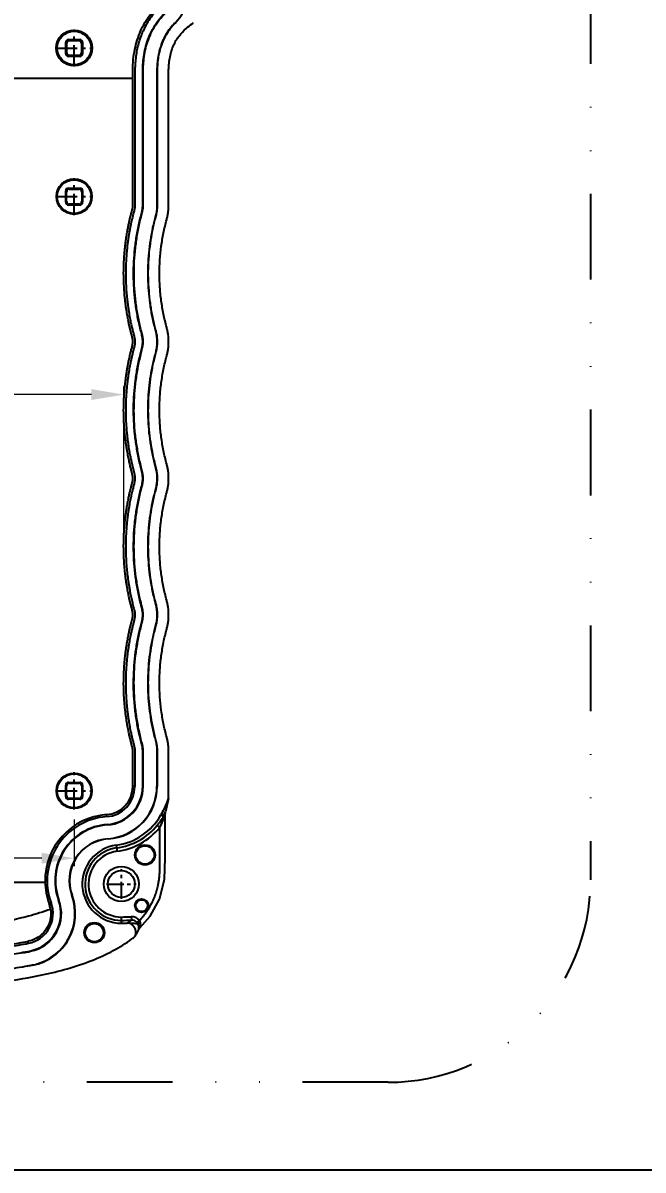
# Model space of a CAD drawing. Header units: millimetres. Extents: x 186 to 1161, y 123 to 802.
# Drawn here: x 576.4 to 668.3, y 122.8 to 292.7 of the extents above; entities that cross this region are included whole.
import ezdxf

# ---------------------------------------------------------------- set-up
doc = ezdxf.new("R2010")
doc.units = ezdxf.units.MM
doc.linetypes.add('CENTER', pattern=[50.8, 31.75, -6.35, 6.35, -6.35])
doc.linetypes.add('DIVIDE', pattern=[31.75, 12.7, -6.35, 0, -6.35, 0, -6.35])
doc.layers.add('dim', color=3, linetype='Continuous', lineweight=9)
doc.styles.add('FFS', font='')
doc.styles.get('FFS').set_extended_font_data('FangSong_GB2312')
doc.dimstyles.new('YanXiu', dxfattribs={"dimtxt": 2.5, "dimasz": 2.2, "dimexe": 0.66, "dimexo": 0.66, "dimgap": 0.66, "dimtad": 0, "dimzin": 1, "dimdsep": 46, "dimtxsty": 'FFS', "dimcen": 0, "dimclrd": 256, "dimclre": 131, "dimclrt": 42, "dimazin": 0, "dimtfac": 1, "dimtofl": 0, "dimtmove": 0, "dimatfit": 3, "dimfxl": 1, "dimlwd": 5, "dimlwe": 5, "dimarcsym": 0})

# ---------------------------------------------------------------- blocks, each defined once
blk = doc.blocks.new('*D101')
at = {"layer": 'Defpoints', "color": 0}
for p in [(502.26, 302.23), (591.76, 302.23), (591.76, 296.1)]:
    blk.add_point(p, dxfattribs=at)
at = {"layer": 'dim', "color": 131, "lineweight": 5}
for p, q in [((502.26, 301.03), (502.26, 294.9)), ((591.76, 301.03), (591.76, 294.9))]:
    blk.add_line(p, q, dxfattribs=at)
at = {"layer": 'dim', "lineweight": 5}
for p, q in [((507.06, 296.1), (536.03, 296.1)), ((586.96, 296.1), (557.99, 296.1))]:
    blk.add_line(p, q, dxfattribs=at)
at = {"layer": 'dim'}
for points in [[(507.06, 296.9), (507.06, 295.3), (502.26, 296.1)], [(586.96, 296.9), (586.96, 295.3), (591.76, 296.1)]]:
    blk.add_solid(points, dxfattribs=at)
at = {"layer": 'dim', "color": 42, "insert": (547.01, 296.1), "char_height": 6, "attachment_point": 5, "style": 'FFS'}
blk.add_mtext('89.50', dxfattribs=at)
blk = doc.blocks.new('*D102')
at = {"layer": 'Defpoints', "color": 0}
for p in [(510.01, 175.97), (584.01, 175.97), (584.01, 169.02)]:
    blk.add_point(p, dxfattribs=at)
at = {"layer": 'dim', "color": 131, "lineweight": 5}
for p, q in [((510.01, 174.77), (510.01, 167.82)), ((584.01, 174.77), (584.01, 167.82))]:
    blk.add_line(p, q, dxfattribs=at)
at = {"layer": 'dim', "lineweight": 5}
for p, q in [((514.81, 169.02), (536.03, 169.02)), ((579.21, 169.02), (557.99, 169.02))]:
    blk.add_line(p, q, dxfattribs=at)
at = {"layer": 'dim'}
for points in [[(514.81, 169.82), (514.81, 168.22), (510.01, 169.02)], [(579.21, 169.82), (579.21, 168.22), (584.01, 169.02)]]:
    blk.add_solid(points, dxfattribs=at)
at = {"layer": 'dim', "color": 42, "insert": (547.01, 169.02), "char_height": 6, "attachment_point": 5, "style": 'FFS'}
blk.add_mtext('74.00', dxfattribs=at)
blk = doc.blocks.new('*D166')
at = {"layer": 'Defpoints', "color": 0}
for p in [(591.36, 237.67), (502.66, 214.43), (591.36, 214.25)]:
    blk.add_point(p, dxfattribs=at)
at = {"layer": 'dim', "color": 131, "lineweight": 5}
for p, q in [((502.66, 215.63), (502.66, 238.87)), ((591.36, 215.45), (591.36, 238.87))]:
    blk.add_line(p, q, dxfattribs=at)
at = {"layer": 'dim', "lineweight": 5}
for p, q in [((507.46, 237.67), (536.03, 237.67)), ((586.56, 237.67), (557.99, 237.67))]:
    blk.add_line(p, q, dxfattribs=at)
at = {"layer": 'dim'}
for points in [[(507.46, 238.47), (507.46, 236.87), (502.66, 237.67)], [(586.56, 238.47), (586.56, 236.87), (591.36, 237.67)]]:
    blk.add_solid(points, dxfattribs=at)
at = {"layer": 'dim', "color": 42, "insert": (547.01, 237.67), "char_height": 6, "attachment_point": 5, "style": 'FFS'}
blk.add_mtext('88.70', dxfattribs=at)

msp = doc.modelspace()

# ---------------------------------------------------------------- linework, layer by layer
at = {"color": 7, "linetype": 'Continuous'}
for p, q in [((598.95, 292.704), (598.98, 292.691)), ((601.49, 292.554), (601.659, 292.752)), ((582.759, 288.142), (582.759, 289.842)), ((582.916, 289.685), (582.759, 289.842)), ((582.916, 288.299), (582.916, 289.685)), ((583.158, 290.242), (584.859, 290.242)), ((583.316, 290.085), (583.158, 290.242)), ((583.316, 290.085), (584.702, 290.085)), ((584.702, 290.085), (584.859, 290.242)), ((585.102, 289.685), (585.259, 289.842)), ((585.102, 289.685), (585.102, 288.299)), ((585.259, 289.842), (585.259, 288.142)), ((582.916, 288.299), (582.759, 288.142)), ((583.316, 287.899), (583.158, 287.742)), ((584.859, 287.742), (583.158, 287.742)), ((584.702, 287.899), (583.316, 287.899)), ((584.702, 287.899), (584.859, 287.742)), ((585.102, 288.299), (585.259, 288.142)), ((592.702, 284.492), (501.316, 284.492)), ((582.89, 267.711), (582.759, 267.842)), ((582.759, 266.142), (582.759, 267.842)), ((582.89, 266.273), (582.89, 267.711)), ((583.158, 268.242), (584.859, 268.242)), ((583.289, 268.111), (583.158, 268.242)), ((583.289, 268.111), (584.728, 268.111)), ((584.728, 268.111), (584.859, 268.242)), ((585.128, 267.711), (585.259, 267.842)), ((585.128, 267.711), (585.128, 266.273)), ((585.259, 267.842), (585.259, 266.142)), ((582.89, 266.273), (582.759, 266.142)), ((583.289, 265.873), (583.158, 265.742)), ((584.859, 265.742), (583.158, 265.742)), ((584.728, 265.873), (583.289, 265.873)), ((584.728, 265.873), (584.859, 265.742)), ((585.128, 266.273), (585.259, 266.142)), ((583.158, 180.242), (584.859, 180.242)), ((583.289, 180.111), (583.158, 180.242)), ((583.289, 180.111), (584.728, 180.111)), ((584.728, 180.111), (584.859, 180.242)), ((582.89, 179.711), (582.759, 179.842)), ((582.759, 178.142), (582.759, 179.842)), ((582.89, 178.273), (582.89, 179.711)), ((585.128, 179.711), (585.259, 179.842)), ((585.128, 179.711), (585.128, 178.273)), ((585.259, 179.842), (585.259, 178.142)), ((593.008, 179.654), (592.702, 179.654)), ((594.173, 179.686), (594.234, 179.63)), ((596.277, 179.682), (596.308, 179.654)), ((582.89, 178.273), (582.759, 178.142)), ((583.289, 177.873), (583.158, 177.742)), ((584.859, 177.742), (583.158, 177.742)), ((584.728, 177.873), (583.289, 177.873)), ((584.728, 177.873), (584.859, 177.742)), ((585.128, 178.273), (585.259, 178.142)), ((598.008, 177.835), (597.535, 175.894)), ((588.83, 175.168), (588.808, 175.472)), ((597.249, 175.206), (596.871, 175.421)), ((596.947, 175.546), (596.947, 175.554)), ((597.503, 175.743), (597.535, 175.894)), ((597.51, 175.789), (597.503, 175.742)), ((597.505, 169.048), (597.505, 175.735)), ((597.505, 175.717), (597.505, 175.735)), ((588.894, 174.004), (588.932, 173.946)), ((596.705, 173.569), (596.319, 173.886)), ((589.051, 171.906), (589.065, 171.876)), ((590.238, 170.941), (590.36, 170.033)), ((511.344, 165.492), (579.705, 165.492)), ((583.659, 163.546), (583.694, 163.542)), ((580.599, 162.396), (580.296, 162.284)), ((581.755, 162.805), (581.683, 162.823)), ((591.009, 159.392), (591.009, 160.307)), ((592.461, 160.351), (592.491, 159.852)), ((593.702, 159.816), (593.32, 159.497)), ((577.25, 156.422), (577.191, 156.722)), ((593.017, 157.427), (593.009, 157.41)), ((577.843, 153.206), (577.888, 153.184))]:
    msp.add_line(p, q, dxfattribs=at)
at = {"color": 1, "linetype": 'CENTER', "ltscale": 0.1}
for p, q in [((584.009, 286.242), (584.009, 291.742)), ((581.259, 288.992), (586.759, 288.992)), ((584.009, 264.242), (584.009, 269.742)), ((581.259, 266.992), (586.759, 266.992)), ((584.009, 176.242), (584.009, 181.742)), ((581.259, 178.992), (586.759, 178.992))]:
    msp.add_line(p, q, dxfattribs=at)
at = {"color": 1, "linetype": 'CENTER', "ltscale": 0.08}
for p, q in [((591.009, 162.992), (591.009, 167.392)), ((588.809, 165.192), (593.209, 165.192))]:
    msp.add_line(p, q, dxfattribs=at)
at = {"color": 2, "linetype": 'DIVIDE'}
msp.add_lwpolyline([(630.555, 135.836), (229.475, 135.836, -0.4142136), (199.475, 165.836), (199.475, 395.189, -0.4142136), (229.475, 425.189), (630.555, 425.189, -0.4142136), (660.555, 395.189), (660.555, 165.836, -0.4142136)], format="xyb", close=True, dxfattribs=at)
at = {"color": 7, "linetype": 'Continuous'}
for points in [[(597.505, 175.735), (597.506, 175.748), (597.506, 175.763)], [(593.751, 158.728), (595.255, 160.432), (596.662, 162.944), (597.408, 165.862), (597.505, 169.048)]]:
    msp.add_lwpolyline(points, dxfattribs=at)
for centre, radius in [((584.009, 288.992), 2.657), ((584.009, 288.992), 2.5), ((584.009, 266.992), 2.631), ((584.009, 266.992), 2.5), ((584.009, 178.992), 2.631), ((584.009, 178.992), 2.5), ((594.509, 169.492), 1.5), ((594.509, 169.492), 1.369), ((591.009, 165.192), 2.6), ((591.009, 165.192), 2), ((594.009, 161.992), 1), ((594.009, 161.992), 0.869), ((587.009, 157.992), 1.5), ((587.009, 157.992), 1.352)]:
    msp.add_circle(centre, radius, dxfattribs=at)
for centre, radius, start, end in [((594.171, 297.499), 6.8, 315.01086, 26.46577), ((588.508, 179.656), 4.195, 274.10736, 359.97523), ((588.509, 179.655), 4.499, 274.09259, 359.98996), ((588.474, 179.688), 5.699, 274.22661, 359.98725), ((588.535, 179.631), 5.699, 273.994, 359.99028), ((588.478, 179.684), 7.8, 274.21412, 359.98546), ((588.508, 179.656), 7.8, 274.09802, 359.98655), ((583.436, 183.203), 15.53, 330.45928, 339.77915), ((583.582, 183.157), 15.377, 332.49503, 339.75121), ((589.509, 165.692), 9.805, 94.09646, 181.16873), ((589.509, 165.692), 9.5, 94.09646, 200.29815), ((589.042, 179.861), 9, 277.63556, 330.43928), ((587.67, 180.957), 11.173, 323.46917, 328.31456), ((607.309, 169.501), 12, 149.70433, 150.43928), ((583.616, 183.139), 15.338, 330.36045, 332.49488), ((586.348, 181.784), 12.732, 328.27057, 328.89263), ((603.615, 171.392), 7.421, 147.101, 149.07174), ((602.295, 172.241), 5.851, 146.46547, 147.05955), ((601.748, 172.602), 5.196, 146.06991, 146.46027), ((601.477, 173.558), 4.395, 156.55069, 157.41748), ((593.341, 176.673), 4.268, 343.52556, 344.059), ((594.345, 176.389), 3.225, 344.01309, 345.84189), ((589.509, 165.692), 8.335, 94.22946, 200.13044), ((589.509, 165.692), 8.274, 93.99689, 200.4237), ((589.042, 179.861), 9.416, 277.63556, 320.61323), ((589.042, 179.861), 9.915, 277.63556, 320.61323), ((587.929, 180.776), 10.856, 320.60918, 323.42171), ((585.222, 179.353), 12.857, 333.26754, 338.06277), ((583.019, 180.244), 15.234, 338.04724, 339.70205), ((589.509, 165.692), 6.231, 94.21486, 200.14896), ((589.509, 165.692), 6.2, 94.09877, 200.29536), ((591.009, 165.192), 5.8, 97.63556, 270), ((591.009, 165.192), 5.384, 97.63556, 270), ((591.009, 165.192), 4.885, 97.63556, 270), ((589.509, 165.692), 9.823, 181.16665, 200.29815), ((576.337, 160.859), 7.8, 281.12931, 20.15026), ((576.378, 160.836), 7.8, 281.16334, 20.29667), ((576.38, 160.835), 4.499, 281.16022, 20.30514), ((576.332, 160.862), 5.699, 281.12298, 20.13573), ((576.415, 160.816), 5.699, 281.19119, 20.42903), ((591.009, 184.392), 24.085, 270, 273.45646), ((591.009, 184.392), 24.584, 270, 273.45637), ((592.552, 158.854), 1.5, 39.90441, 93.48477), ((592.554, 158.856), 0.999, 39.93586, 93.61805), ((591.009, 184.392), 25, 270, 271.961), ((591.899, 158.405), 1.002, 67.53701, 91.97199), ((592.447, 158.767), 1.138, 23.90313, 39.90144), ((592.105, 158.625), 1.508, 17.49837, 23.58954), ((563.192, 228.085), 72.723, 278.7598, 281.09874), ((563.273, 227.58), 72.518, 278.757, 281.11256), ((564.19, 222.628), 68.708, 280.25141, 281.18767), ((590.871, 181.832), 29.768, 243.16166, 243.35306), ((563.98, 223.748), 71.891, 279.9624, 281.11782)]:
    msp.add_arc(centre, radius, start, end, dxfattribs=at)
for centre, major_axis, start_param, end_param in [((583.159, 289.842), (-0.283, 0.283), -0.7850555, 0.7850555), ((583.316, 289.685), (-0.283, 0.283), -0.7850555, 0.7850555), ((584.701, 289.685), (0.283, 0.283), -0.7850555, 0.7850555), ((584.858, 289.842), (0.283, 0.283), -0.7850555, 0.7850555), ((583.159, 288.142), (0.283, 0.283), -3.9266482, -2.3565371), ((583.316, 288.299), (-0.283, -0.283), -0.7850555, 0.7850555), ((584.701, 288.299), (0.283, -0.283), -0.7850555, 0.7850555), ((584.858, 288.142), (-0.283, 0.283), -3.9266482, -2.3565371), ((583.159, 267.842), (-0.283, 0.283), -0.7850555, 0.7850555), ((583.29, 267.711), (0.283, -0.283), 2.3565371, 3.9266482), ((584.728, 267.711), (-0.283, -0.283), 2.3565371, 3.9266482), ((584.858, 267.842), (0.283, 0.283), -0.7850555, 0.7850555), ((583.159, 266.142), (0.283, 0.283), -3.9266482, -2.3565371), ((583.29, 266.273), (0.283, 0.283), 2.3565371, 3.9266482), ((584.728, 266.273), (-0.283, 0.283), 2.3565371, 3.9266482), ((584.858, 266.142), (-0.283, 0.283), -3.9266482, -2.3565371), ((583.159, 179.842), (-0.283, 0.283), -0.7850555, 0.7850555), ((583.29, 179.711), (0.283, -0.283), 2.3565371, 3.9266482), ((584.728, 179.711), (-0.283, -0.283), 2.3565371, 3.9266482), ((584.858, 179.842), (0.283, 0.283), -0.7850555, 0.7850555), ((583.159, 178.142), (0.283, 0.283), -3.9266482, -2.3565371), ((583.29, 178.273), (0.283, 0.283), 2.3565371, 3.9266482), ((584.728, 178.273), (-0.283, 0.283), 2.3565371, 3.9266482), ((584.858, 178.142), (-0.283, 0.283), -3.9266482, -2.3565371)]:
    msp.add_ellipse(centre, major_axis=major_axis, ratio=0.999315, start_param=start_param, end_param=end_param, dxfattribs=at)
for points, start_tangent, end_tangent in [([(596.647, 295.025), (595.757, 294.03), (595.074, 293.082), (594.541, 292.175), (594.113, 291.276), (593.761, 290.358), (593.479, 289.413), (593.268, 288.455), (593.126, 287.497), (593.041, 286.528), (593.006, 285.516), (593.007, 284.464), (593.008, 283.345), (593.008, 282.142), (593.008, 280.889), (593.008, 279.62), (593.008, 278.366), (593.008, 277.146), (593.008, 275.987), (593.008, 274.906), (593.008, 273.921), (593.008, 273.047), (593.008, 272.276), (593.008, 271.586), (593.008, 270.955), (593.008, 270.372), (593.008, 269.836), (593.008, 269.345), (593.008, 268.897), (593.008, 268.49), (593.008, 268.126), (593.008, 267.801), (593.007, 267.502), (593.008, 267.214), (593.008, 266.925), (593.009, 266.635), (593.011, 266.352), (593.011, 266.078), (593.008, 265.808), (593.003, 265.539), (592.995, 265.357), (592.974, 265.23), (592.922, 265.007), (592.848, 264.717), (592.767, 264.404), (592.683, 264.074), (592.6, 263.731), (592.515, 263.366), (592.426, 262.959), (592.332, 262.503), (592.235, 261.991), (592.135, 261.418), (592.034, 260.781), (591.936, 260.072), (591.844, 259.279), (591.762, 258.388), (591.698, 257.407), (591.661, 256.389), (591.653, 255.404), (591.669, 254.492), (591.705, 253.659), (591.755, 252.907), (591.813, 252.231), (591.877, 251.616), (591.946, 251.048), (592.021, 250.512), (592.099, 250.001), (592.18, 249.513), (592.263, 249.053), (592.345, 248.628), (592.423, 248.251), (592.497, 247.915), (592.569, 247.607), (592.64, 247.313), (592.712, 247.023), (592.784, 246.737), (592.858, 246.451), (592.925, 246.187), (592.967, 245.989), (592.994, 245.777), (593.008, 245.538), (593.002, 245.311), (592.981, 245.094), (592.955, 244.931), (592.914, 244.751), (592.855, 244.521), (592.793, 244.283), (592.73, 244.037), (592.666, 243.787), (592.604, 243.532), (592.541, 243.267), (592.477, 242.983), (592.41, 242.67), (592.338, 242.316), (592.261, 241.916), (592.181, 241.472), (592.099, 240.982), (592.016, 240.442), (591.934, 239.836), (591.853, 239.152), (591.779, 238.374), (591.716, 237.502), (591.672, 236.562), (591.653, 235.584), (591.661, 234.607), (591.693, 233.681), (591.743, 232.852), (591.802, 232.127), (591.868, 231.482), (591.938, 230.894), (592.012, 230.353), (592.087, 229.858), (592.162, 229.407), (592.234, 228.997), (592.303, 228.624), (592.371, 228.282), (592.436, 227.97), (592.5, 227.684), (592.56, 227.422), (592.617, 227.186), (592.67, 226.973), (592.718, 226.781), (592.762, 226.609), (592.802, 226.452), (592.84, 226.307), (592.875, 226.169), (592.908, 226.036), (592.938, 225.918), (592.956, 225.835), (592.969, 225.754), (592.984, 225.652), (592.996, 225.546), (593.004, 225.435), (593.008, 225.312), (593.007, 225.176), (592.997, 225.021), (592.977, 224.848), (592.952, 224.7), (592.899, 224.476), (592.82, 224.169), (592.731, 223.827), (592.643, 223.475), (592.558, 223.121), (592.477, 222.767), (592.399, 222.403), (592.32, 222.01), (592.236, 221.567), (592.148, 221.063), (592.057, 220.501), (591.968, 219.88), (591.881, 219.184), (591.799, 218.389), (591.728, 217.485), (591.677, 216.507), (591.654, 215.511), (591.658, 214.541), (591.685, 213.641), (591.729, 212.833), (591.785, 212.105), (591.85, 211.432), (591.924, 210.787), (592.008, 210.164), (592.099, 209.565), (592.194, 209.004), (592.286, 208.499), (592.374, 208.053), (592.459, 207.65), (592.545, 207.267), (592.635, 206.891), (592.728, 206.521), (592.822, 206.158), (592.909, 205.817), (592.966, 205.559), (592.996, 205.318), (593.009, 205.061), (592.999, 204.829), (592.974, 204.613), (592.945, 204.451), (592.898, 204.256), (592.836, 204.015), (592.773, 203.772), (592.708, 203.521), (592.645, 203.268), (592.583, 203.013), (592.521, 202.745), (592.456, 202.452), (592.386, 202.123), (592.311, 201.748), (592.232, 201.327), (592.151, 200.863), (592.067, 200.348), (591.982, 199.767), (591.897, 199.109), (591.817, 198.362), (591.746, 197.527), (591.691, 196.609), (591.658, 195.623), (591.654, 194.614), (591.676, 193.654), (591.718, 192.789), (591.773, 192.02), (591.838, 191.325), (591.91, 190.682), (591.989, 190.081), (592.072, 189.518), (592.158, 188.994), (592.243, 188.516), (592.325, 188.086), (592.402, 187.701), (592.476, 187.357), (592.546, 187.047), (592.613, 186.764), (592.678, 186.5), (592.742, 186.248), (592.806, 186.001), (592.87, 185.754), (592.927, 185.528), (592.963, 185.367), (592.985, 185.209), (593.001, 185.049), (593.007, 184.855), (593.01, 184.585), (593.01, 184.296), (593.009, 183.997), (593.008, 183.697), (593.008, 183.393), (593.008, 183.074), (593.008, 182.728), (593.008, 182.344), (593.008, 181.915), (593.008, 181.437), (593.008, 180.903), (593.008, 180.311), (593.008, 179.654)], (-0.7068733, -0.7073402), (-0.0002427, -1)), ([(592.684, 284.492), (592.698, 286.14), (592.823, 287.679), (593.078, 289.133), (593.472, 290.511), (594.003, 291.819), (594.673, 293.053), (595.479, 294.199), (596.418, 295.254)], (-0.0048717, 0.9999881), (0.7068733, 0.7073402)), ([(594.173, 179.686), (594.173, 181.424), (594.173, 183.202), (594.174, 184.096), (594.172, 184.885), (594.162, 185.151), (594.14, 185.365), (594.123, 185.488), (594.106, 185.589), (594.056, 185.815), (593.847, 186.632), (593.613, 187.61), (593.242, 189.577), (592.986, 191.554), (592.846, 193.545), (592.822, 195.538), (592.915, 197.533), (593.123, 199.518), (593.271, 200.501), (593.446, 201.479), (593.652, 202.465), (593.89, 203.44), (594.08, 204.185), (594.118, 204.381), (594.149, 204.615), (594.174, 205.08), (594.145, 205.539), (594.113, 205.763), (594.068, 205.984), (593.986, 206.31), (593.871, 206.751), (593.635, 207.73), (593.431, 208.714), (593.259, 209.694), (593.113, 210.678), (592.909, 212.666), (592.821, 214.658), (592.849, 216.65), (592.994, 218.642), (593.255, 220.618), (593.63, 222.583), (593.866, 223.561), (593.981, 224.005), (594.066, 224.342), (594.112, 224.562), (594.143, 224.782), (594.165, 225.019), (594.174, 225.249), (594.169, 225.475), (594.15, 225.707), (594.119, 225.941), (594.082, 226.14), (594.004, 226.457), (593.895, 226.88), (593.658, 227.843), (593.275, 229.812), (593.007, 231.784), (592.855, 233.776), (592.819, 235.77), (592.9, 237.764), (593.097, 239.753), (593.239, 240.734), (593.408, 241.713), (593.608, 242.703), (593.843, 243.689), (594.052, 244.499), (594.137, 244.948), (594.161, 245.188), (594.173, 245.42), (594.155, 245.876), (594.126, 246.114), (594.091, 246.314), (594.024, 246.593), (593.917, 247.01), (593.682, 247.96), (593.469, 248.949), (593.291, 249.929), (593.14, 250.912), (592.924, 252.897), (592.824, 254.889), (592.841, 256.882), (592.974, 258.873), (593.224, 260.854), (593.391, 261.833), (593.585, 262.81), (593.817, 263.804), (594.031, 264.643), (594.103, 264.938), (594.142, 265.141), (594.16, 265.325), (594.17, 265.581), (594.176, 266.351), (594.173, 267.234), (594.173, 269.02), (594.173, 270.787), (594.173, 272.559), (594.173, 274.33), (594.173, 276.102), (594.173, 277.873), (594.173, 279.64), (594.173, 281.423), (594.173, 283.191), (594.17, 284.953), (594.18, 285.961), (594.256, 287.108), (594.431, 288.337), (594.735, 289.58), (595.802, 292.044), (597.459, 294.19)], (0.0002722, 1), (0.7056883, 0.7085224)), ([(594.234, 179.63), (594.234, 179.654), (594.234, 181.424), (594.234, 183.202), (594.235, 184.096), (594.233, 184.886), (594.223, 185.155), (594.2, 185.373), (594.183, 185.496), (594.166, 185.6), (594.116, 185.83), (593.906, 186.647), (593.673, 187.624), (593.303, 189.587), (593.047, 191.56), (592.907, 193.548), (592.883, 195.537), (592.975, 197.528), (593.184, 199.509), (593.332, 200.491), (593.506, 201.468), (593.712, 202.451), (593.949, 203.424), (594.139, 204.171), (594.178, 204.372), (594.21, 204.608), (594.235, 205.08), (594.206, 205.546), (594.174, 205.773), (594.127, 205.998), (594.045, 206.326), (593.931, 206.766), (593.694, 207.743), (593.491, 208.726), (593.319, 209.704), (593.174, 210.686), (592.97, 212.67), (592.882, 214.659), (592.91, 216.648), (593.055, 218.635), (593.315, 220.608), (593.689, 222.57), (593.925, 223.546), (594.04, 223.989), (594.125, 224.328), (594.172, 224.552), (594.204, 224.775), (594.226, 225.015), (594.235, 225.248), (594.23, 225.478), (594.211, 225.714), (594.18, 225.95), (594.142, 226.153), (594.063, 226.472), (593.955, 226.895), (593.718, 227.857), (593.335, 229.822), (593.067, 231.79), (592.916, 233.779), (592.88, 235.769), (592.961, 237.76), (593.158, 239.745), (593.299, 240.725), (593.469, 241.702), (593.668, 242.69), (593.903, 243.674), (594.111, 244.485), (594.198, 244.941), (594.222, 245.183), (594.234, 245.419), (594.216, 245.882), (594.187, 246.123), (594.151, 246.327), (594.083, 246.608), (593.976, 247.025), (593.742, 247.974), (593.529, 248.961), (593.352, 249.939), (593.201, 250.92), (592.985, 252.902), (592.886, 254.89), (592.902, 256.88), (593.035, 258.868), (593.284, 260.845), (593.451, 261.822), (593.645, 262.797), (593.876, 263.789), (594.091, 264.627), (594.163, 264.924), (594.202, 265.131), (594.221, 265.321), (594.231, 265.58), (594.237, 266.351), (594.234, 267.234), (594.235, 269.02), (594.234, 270.787), (594.234, 272.559), (594.234, 274.33), (594.234, 276.102), (594.234, 277.873), (594.234, 279.64), (594.234, 281.423), (594.234, 283.191), (594.231, 284.953), (594.242, 285.959), (594.316, 287.102), (594.491, 288.326), (594.793, 289.562), (595.855, 292.013), (597.523, 294.168)], (0.00022, 1), (0.7077605, 0.7064524)), ([(598.95, 292.704), (597.615, 290.976), (596.749, 288.97), (596.498, 287.941), (596.349, 286.897), (596.284, 285.887), (596.274, 284.953), (596.278, 283.187), (596.277, 281.416), (596.277, 279.639), (596.277, 277.87), (596.277, 274.327), (596.277, 272.557), (596.277, 270.785), (596.278, 269.016), (596.277, 267.236), (596.28, 266.354), (596.273, 265.522), (596.22, 264.836), (596.075, 264.133), (595.857, 263.287), (595.642, 262.365), (595.302, 260.528), (595.068, 258.67), (594.944, 256.802), (595.022, 253.061), (595.225, 251.199), (595.367, 250.274), (595.534, 249.356), (595.732, 248.438), (595.956, 247.532), (596.064, 247.11), (596.15, 246.748), (596.209, 246.418), (596.25, 246.07), (596.276, 245.379), (596.225, 244.681), (596.098, 244.007), (595.882, 243.164), (595.662, 242.246), (595.477, 241.326), (595.184, 239.479), (594.999, 237.616), (594.924, 235.745), (594.957, 233.873), (595.099, 232.007), (595.352, 230.151), (595.709, 228.315), (595.934, 227.403), (596.135, 226.6), (596.198, 226.27), (596.243, 225.925), (596.277, 225.234), (596.234, 224.536), (596.184, 224.196), (596.114, 223.862), (595.904, 223.037), (595.683, 222.123), (595.332, 220.282), (595.087, 218.427), (594.952, 216.559), (594.925, 214.688), (595.008, 212.818), (595.199, 210.955), (595.499, 209.109), (595.688, 208.191), (595.91, 207.275), (596.023, 206.839), (596.117, 206.459), (596.187, 206.123), (596.236, 205.78), (596.242, 204.392), (596.196, 204.047), (596.132, 203.719), (595.928, 202.913), (595.704, 201.998), (595.512, 201.08), (595.209, 199.235), (595.013, 197.373), (594.948, 193.631), (595.08, 191.764), (595.321, 189.908), (595.668, 188.065), (595.886, 187.152), (596.102, 186.31), (596.175, 185.971), (596.227, 185.632), (596.276, 184.928), (596.279, 184.089), (596.277, 183.201), (596.278, 181.425), (596.277, 179.682)], (-0.7059563, -0.7082554), (-0.0002667, -1)), ([(598.98, 292.691), (597.641, 290.96), (596.778, 288.962), (596.528, 287.935), (596.38, 286.894), (596.314, 285.886), (596.305, 284.953), (596.308, 283.186), (596.308, 281.416), (596.308, 279.639), (596.308, 277.87), (596.308, 274.327), (596.308, 272.557), (596.308, 270.785), (596.308, 269.016), (596.308, 267.236), (596.31, 266.354), (596.304, 265.521), (596.25, 264.832), (596.105, 264.126), (595.887, 263.28), (595.672, 262.358), (595.333, 260.523), (595.099, 258.667), (594.974, 256.8), (595.053, 253.063), (595.255, 251.203), (595.398, 250.279), (595.564, 249.362), (595.762, 248.445), (595.985, 247.54), (596.094, 247.118), (596.18, 246.755), (596.239, 246.423), (596.281, 246.073), (596.307, 245.378), (596.255, 244.677), (596.128, 244), (595.912, 243.156), (595.692, 242.24), (595.507, 241.321), (595.214, 239.476), (595.03, 237.614), (594.954, 235.744), (594.987, 233.875), (595.129, 232.01), (595.382, 230.156), (595.739, 228.322), (595.963, 227.41), (596.165, 226.607), (596.228, 226.275), (596.274, 225.928), (596.308, 225.234), (596.264, 224.532), (596.214, 224.191), (596.144, 223.855), (595.933, 223.029), (595.713, 222.116), (595.363, 220.277), (595.118, 218.424), (594.982, 216.558), (594.956, 214.689), (595.038, 212.821), (595.229, 210.959), (595.529, 209.114), (595.718, 208.197), (595.939, 207.282), (596.052, 206.846), (596.147, 206.466), (596.217, 206.129), (596.266, 205.784), (596.272, 204.388), (596.226, 204.042), (596.162, 203.712), (595.957, 202.905), (595.734, 201.991), (595.542, 201.074), (595.239, 199.231), (595.043, 197.371), (594.979, 193.633), (595.11, 191.767), (595.351, 189.913), (595.698, 188.072), (595.915, 187.16), (596.131, 186.317), (596.205, 185.976), (596.258, 185.636), (596.307, 184.929), (596.309, 184.089), (596.308, 183.2), (596.308, 181.425), (596.308, 179.654)], (-0.7069685, -0.7072451), (-0.0002478, -1)), ([(598.008, 177.835), (598.009, 180.505), (598.009, 182.673), (598.009, 183.758), (598.009, 184.842), (597.991, 185.375), (597.938, 185.906), (597.849, 186.432), (597.726, 186.951), (597.475, 187.931), (597.258, 188.919), (596.922, 190.914), (596.653, 194.951), (596.72, 196.973), (596.922, 198.986), (597.258, 200.982), (597.475, 201.97), (597.726, 202.95), (597.849, 203.469), (597.938, 203.996), (598.009, 205.059), (597.938, 206.122), (597.849, 206.649), (597.726, 207.167), (597.475, 208.147), (597.258, 209.136), (596.922, 211.131), (596.72, 213.145), (596.653, 215.167), (596.72, 217.189), (596.922, 219.203), (597.258, 221.198), (597.475, 222.187), (597.726, 223.167), (597.849, 223.686), (597.938, 224.212), (598.009, 225.275), (597.938, 226.338), (597.849, 226.865), (597.726, 227.384), (597.475, 228.364), (597.258, 229.352), (596.922, 231.348), (596.72, 233.361), (596.653, 235.384), (596.72, 237.406), (596.922, 239.42), (597.258, 241.415), (597.475, 242.403), (597.726, 243.384), (597.849, 243.902), (597.938, 244.429), (598.009, 245.492), (597.938, 246.555), (597.849, 247.082), (597.726, 247.6), (597.475, 248.581), (597.258, 249.569), (596.922, 251.564), (596.72, 253.578), (596.653, 255.6), (596.922, 259.636), (597.258, 261.632), (597.475, 262.62), (597.726, 263.6), (597.849, 264.119), (597.938, 264.645), (597.991, 265.176), (598.009, 265.709), (598.009, 266.945), (598.009, 268.182), (598.009, 270.654), (598.009, 273.127), (598.009, 275.6), (598.009, 278.073), (598.009, 280.546), (598.009, 283.019), (598.009, 284.256), (598.009, 285.492), (598.047, 286.481), (598.172, 287.467), (598.731, 289.361), (599.556, 290.77), (600.62, 291.898), (601.49, 292.554)], (-0.0001321, 1), (0.8332018, 0.552969)), ([(592.702, 179.654), (592.702, 180.287), (592.703, 180.852), (592.703, 181.354), (592.703, 181.801), (592.703, 182.198), (592.703, 182.549), (592.702, 182.864), (592.702, 183.15), (592.702, 183.419), (592.703, 183.68), (592.703, 183.928), (592.704, 184.16), (592.705, 184.379), (592.704, 184.592), (592.702, 184.809), (592.696, 185.026), (592.674, 185.237), (592.635, 185.439), (592.581, 185.652), (592.527, 185.86), (592.474, 186.067), (592.42, 186.275), (592.365, 186.491), (592.308, 186.724), (592.248, 186.98), (592.183, 187.266), (592.114, 187.585), (592.042, 187.94), (591.966, 188.334), (591.887, 188.769), (591.806, 189.25), (591.723, 189.781), (591.642, 190.371), (591.562, 191.033), (591.488, 191.777), (591.423, 192.608), (591.375, 193.523), (591.349, 194.499), (591.351, 195.49), (591.378, 196.453), (591.427, 197.349), (591.49, 198.153), (591.562, 198.867), (591.638, 199.503), (591.716, 200.071), (591.794, 200.58), (591.87, 201.035), (591.943, 201.444), (592.012, 201.812), (592.078, 202.143), (592.141, 202.442), (592.2, 202.712), (592.257, 202.959), (592.31, 203.182), (592.358, 203.378), (592.4, 203.547), (592.439, 203.701), (592.477, 203.846), (592.514, 203.991), (592.551, 204.134), (592.587, 204.272), (592.62, 204.405), (592.652, 204.539), (592.674, 204.668), (592.69, 204.802), (592.7, 204.933), (592.703, 205.064), (592.698, 205.206), (592.686, 205.36), (592.662, 205.527), (592.62, 205.714), (592.565, 205.931), (592.504, 206.167), (592.44, 206.414), (592.376, 206.667), (592.312, 206.926), (592.249, 207.194), (592.185, 207.476), (592.119, 207.78), (592.05, 208.115), (591.978, 208.487), (591.902, 208.903), (591.822, 209.365), (591.741, 209.878), (591.66, 210.447), (591.582, 211.073), (591.509, 211.761), (591.445, 212.524), (591.391, 213.39), (591.356, 214.367), (591.347, 215.39), (591.367, 216.37), (591.409, 217.274), (591.467, 218.099), (591.537, 218.848), (591.614, 219.528), (591.696, 220.147), (591.78, 220.706), (591.862, 221.204), (591.94, 221.641), (592.012, 222.028), (592.081, 222.373), (592.146, 222.682), (592.207, 222.959), (592.265, 223.21), (592.319, 223.437), (592.37, 223.642), (592.416, 223.827), (592.458, 223.991), (592.496, 224.136), (592.53, 224.268), (592.563, 224.394), (592.594, 224.517), (592.625, 224.641), (592.655, 224.77), (592.675, 224.892), (592.691, 225.032), (592.7, 225.163), (592.703, 225.297), (592.697, 225.444), (592.68, 225.616), (592.651, 225.798), (592.599, 226.013), (592.54, 226.247), (592.474, 226.503), (592.404, 226.779), (592.33, 227.073), (592.255, 227.387), (592.178, 227.723), (592.1, 228.083), (592.021, 228.473), (591.942, 228.892), (591.863, 229.341), (591.784, 229.823), (591.705, 230.34), (591.63, 230.898), (591.559, 231.495), (591.495, 232.133), (591.439, 232.819), (591.393, 233.557), (591.361, 234.353), (591.347, 235.211), (591.354, 236.128), (591.387, 237.084), (591.447, 238.053), (591.529, 238.982), (591.623, 239.814), (591.722, 240.542), (591.822, 241.185), (591.921, 241.757), (592.018, 242.273), (592.111, 242.734), (592.2, 243.146), (592.285, 243.515), (592.367, 243.849), (592.444, 244.153), (592.516, 244.431), (592.583, 244.69), (592.642, 244.929), (592.678, 245.135), (592.698, 245.339), (592.703, 245.505), (592.697, 245.658), (592.685, 245.803), (592.665, 245.942), (592.637, 246.078), (592.603, 246.214), (592.569, 246.348), (592.535, 246.481), (592.5, 246.617), (592.463, 246.76), (592.423, 246.918), (592.379, 247.095), (592.331, 247.291), (592.279, 247.506), (592.224, 247.74), (592.166, 247.994), (592.106, 248.274), (592.042, 248.585), (591.976, 248.927), (591.907, 249.301), (591.837, 249.712), (591.764, 250.164), (591.69, 250.662), (591.617, 251.213), (591.547, 251.827), (591.48, 252.514), (591.422, 253.281), (591.377, 254.128), (591.351, 255.045), (591.349, 256.01), (591.372, 256.956), (591.415, 257.818), (591.471, 258.583), (591.535, 259.261), (591.603, 259.868), (591.672, 260.41), (591.742, 260.893), (591.809, 261.323), (591.874, 261.706), (591.936, 262.052), (591.995, 262.369), (592.054, 262.668), (592.113, 262.955), (592.172, 263.23), (592.229, 263.487), (592.284, 263.722), (592.333, 263.929), (592.378, 264.11), (592.418, 264.271), (592.456, 264.42), (592.492, 264.561), (592.526, 264.692), (592.556, 264.81), (592.584, 264.918), (592.611, 265.023), (592.637, 265.127), (592.662, 265.235), (592.685, 265.34), (592.694, 265.448), (592.698, 265.555), (592.701, 265.662), (592.702, 265.774), (592.704, 265.885), (592.705, 265.999), (592.705, 266.119), (592.705, 266.251), (592.705, 266.397), (592.704, 266.56), (592.703, 266.74), (592.703, 266.937), (592.702, 267.153), (592.702, 267.388), (592.702, 267.644), (592.702, 267.924), (592.702, 268.231), (592.703, 268.568), (592.703, 268.944), (592.703, 269.365), (592.703, 269.834), (592.703, 270.345), (592.702, 270.889), (592.702, 271.46), (592.702, 272.059), (592.702, 272.691), (592.702, 273.354), (592.702, 274.029), (592.702, 274.698), (592.702, 275.367), (592.702, 276.051), (592.702, 276.774), (592.702, 277.564), (592.702, 278.444), (592.702, 279.426), (592.702, 280.515), (592.702, 281.718), (592.703, 283.044), (592.702, 284.492)], (0.0002427, 1), (-0.0048693, 0.9999881)), ([(596.994, 175.476), (596.947, 175.546)], (-0.9076901, 0.4196411), (0.073322, 0.9973083)), ([(597.196, 175.482), (597.089, 175.475), (596.994, 175.476)], (-0.9990747, -0.0430088), (-0.9076901, 0.4196411)), ([(597.437, 175.503), (597.311, 175.491), (597.196, 175.482)], (-0.9933723, -0.1149416), (-0.9990747, -0.0430088)), ([(597.307, 174.96), (597.256, 175.051), (597.236, 175.135), (597.249, 175.206)], (-0.5849028, 0.8111034), (0.4278278, 0.9038603)), ([(597.307, 174.96), (597.351, 175.074), (597.388, 175.169), (597.419, 175.246)], (0.3471703, 0.9378021), (0.3844637, 0.9231401)), ([(597.429, 175.412), (597.434, 175.463)], (0.0087419, 0.9999618), (0.1865565, 0.9824442)), ([(597.445, 175.307), (597.433, 175.36), (597.429, 175.412)], (-0.2970086, 0.9548748), (0.0087419, 0.9999618)), ([(597.438, 175.486), (597.434, 175.463)], (-0.2295919, -0.973287), (-0.1865565, -0.9824442)), ([(597.437, 175.503), (597.438, 175.486)], (0.9934994, 0.113837), (-0.2295919, -0.973287)), ([(597.445, 175.307), (597.459, 175.382), (597.47, 175.45), (597.48, 175.511)], (0.1839536, 0.9829349), (0.1497757, 0.98872)), ([(597.503, 175.742), (597.497, 175.713), (597.472, 175.6)], (-0.1759332, -0.9844021), (-0.2436835, -0.9698548)), ([(597.48, 175.511), (597.488, 175.565), (597.494, 175.613), (597.499, 175.655), (597.503, 175.69), (597.505, 175.717)], (0.1497757, 0.98872), (0.0578188, 0.9983271)), ([(593.702, 159.816), (594.194, 160.374), (594.616, 160.914), (594.978, 161.437), (595.286, 161.94), (595.546, 162.422), (595.766, 162.881), (595.948, 163.314), (596.099, 163.723), (596.224, 164.106), (596.326, 164.465), (596.41, 164.802), (596.478, 165.117), (596.533, 165.412), (596.577, 165.688), (596.612, 165.946), (596.639, 166.184), (596.66, 166.403), (596.675, 166.604), (596.687, 166.793), (596.695, 166.975), (596.701, 167.155), (596.704, 167.337), (596.705, 167.524), (596.705, 167.714), (596.705, 167.906), (596.705, 168.098), (596.705, 168.29), (596.705, 168.483), (596.705, 168.681), (596.705, 168.886), (596.705, 169.099), (596.705, 169.325), (596.705, 169.566), (596.705, 169.826), (596.705, 170.109), (596.705, 170.418), (596.705, 170.757), (596.705, 171.129), (596.705, 171.537), (596.705, 171.985), (596.705, 172.473), (596.705, 173), (596.705, 173.569)], (0.6832046, 0.730227), (0.0000068, 1)), ([(580.512, 161.437), (577.255, 160.443), (574.406, 159.753), (571.851, 159.244), (569.458, 158.846), (567.088, 158.517), (564.686, 158.239), (562.27, 158.011), (559.864, 157.827), (557.48, 157.686), (555.08, 157.579), (552.587, 157.502), (549.922, 157.454), (547.009, 157.437)], (-0.945247, -0.3263559), (-1, -0.0000088)), ([(580.512, 161.437), (580.516, 160.228), (580.161, 159.042), (579.447, 157.982), (578.418, 157.174), (577.191, 156.722)], (0.1450102, -0.9894302), (-0.9810888, -0.1935583)), ([(580.512, 161.437), (580.461, 161.72), (580.39, 162), (580.296, 162.284)], (-0.1406758, 0.9900557), (-0.3469054, 0.9379001)), ([(591.864, 159.407), (591.88, 159.417), (591.896, 159.428), (591.914, 159.44), (591.933, 159.453), (591.954, 159.468), (591.977, 159.483), (592.001, 159.5), (592.028, 159.519), (592.058, 159.54), (592.091, 159.562), (592.126, 159.587), (592.165, 159.614), (592.207, 159.644), (592.255, 159.678), (592.307, 159.716), (592.364, 159.757), (592.426, 159.804), (592.491, 159.852)], (0.8314424, 0.5556109), (0.794217, 0.6076342)), ([(593.823, 159.533), (593.794, 159.639), (593.752, 159.734), (593.702, 159.816)], (-0.2040424, 0.978962), (-0.5814069, 0.8136129)), ([(593.487, 159.228), (593.146, 159.311), (592.746, 159.34), (592.281, 159.331)], (-0.9471674, 0.3207396), (-0.9987194, -0.050592)), ([(592.733, 159.035), (592.517, 159.207), (592.281, 159.331)], (-0.7186076, 0.6954157), (-0.9240936, 0.3821662)), ([(593.009, 157.41), (593.137, 157.821), (593.135, 158.263), (592.997, 158.683), (592.733, 159.035)], (0.4457972, 0.895134), (-0.7186076, 0.6954157)), ([(593.609, 158.564), (593.405, 158.162), (593.206, 157.782), (593.017, 157.427)], (-0.4454249, -0.8953193), (-0.464373, -0.8856397)), ([(593.823, 159.533), (593.642, 159.427), (593.522, 159.318), (593.487, 159.228)], (-0.9008072, -0.4342193), (0.1568222, -0.9876268)), ([(593.609, 158.564), (593.611, 158.612), (593.611, 158.673), (593.607, 158.749), (593.597, 158.841), (593.577, 158.95), (593.543, 159.078)], (0.0448022, 0.9989959), (-0.3006044, 0.9537489)), ([(593.754, 158.732), (593.656, 158.626), (593.609, 158.564)], (-0.6883128, -0.725414), (-0.4455511, -0.8952565)), ([(593.753, 158.732), (593.753, 158.745), (593.761, 158.771), (593.772, 158.808), (593.788, 158.86)], (-0.8487108, 0.5288572), (0.2755725, 0.9612803)), ([(593.788, 158.86), (593.805, 158.928), (593.823, 159.012)], (0.2755725, 0.9612803), (0.181226, 0.9834415)), ([(593.823, 159.012), (593.838, 159.113), (593.847, 159.232), (593.845, 159.372), (593.823, 159.533)], (0.181226, 0.9834415), (-0.2040377, 0.978963)), ([(573.508, 150.737), (579.269, 151.732), (586.625, 153.874), (589.811, 155.329), (592.575, 157.074), (593.009, 157.41)], (0.9907819, 0.135467), (0.780727, 0.6248723)), ([(573.308, 154.581), (574.714, 154.791), (576.089, 155.02), (577.432, 155.27)], (0.9902876, 0.1390343), (0.9811975, 0.1930063)), ([(577.888, 153.184), (576.737, 152.967), (573.508, 152.454)], (-0.9810748, -0.1936292), (-0.9904363, -0.1379709))]:
    msp.add_spline(points, degree=3, dxfattribs=dict(at, start_tangent=start_tangent, end_tangent=end_tangent))
at = {"layer": 'Defpoints'}
msp.add_lwpolyline([(186.237, 802.316), (673.793, 802.316), (673.793, 122.836), (186.237, 122.836)], close=True, dxfattribs=at)

# ---------------------------------------------------------------- dimensions: what is measured, and where the dimension line sits
at = {"layer": 'dim'}
dim = msp.add_linear_dim(base=(591.757, 296.098), p1=(502.26, 302.234), p2=(591.757, 302.234), dimstyle='YanXiu', override={"dimtxt": 6, "dimasz": 4.8, "dimexe": 1.1994, "dimexo": 1.1994, "dimgap": 1.1994}, dxfattribs=at)
dim.commit()
dim.dimension.update_dxf_attribs({"geometry": '*D101', "text_midpoint": (547.009, 296.098), "dimtype": 160})
for base, p1, p2, picture, middle in [((591.3582, 237.6749), (502.6631, 214.4314), (591.3582, 214.2542), '*D166', (547.0107, 237.6749)), ((584.009, 169.017), (510.009, 175.967), (584.009, 175.967), '*D102', (547.009, 169.017))]:
    dim = msp.add_linear_dim(base=base, p1=p1, p2=p2, dimstyle='YanXiu', override={"dimtxt": 6, "dimasz": 4.8, "dimexe": 1.1994, "dimexo": 1.1994, "dimgap": 1.1994}, dxfattribs=at)
    dim.commit()
    dim.dimension.update_dxf_attribs({"geometry": picture, "text_midpoint": middle})

doc.saveas('drawing.dxf')
